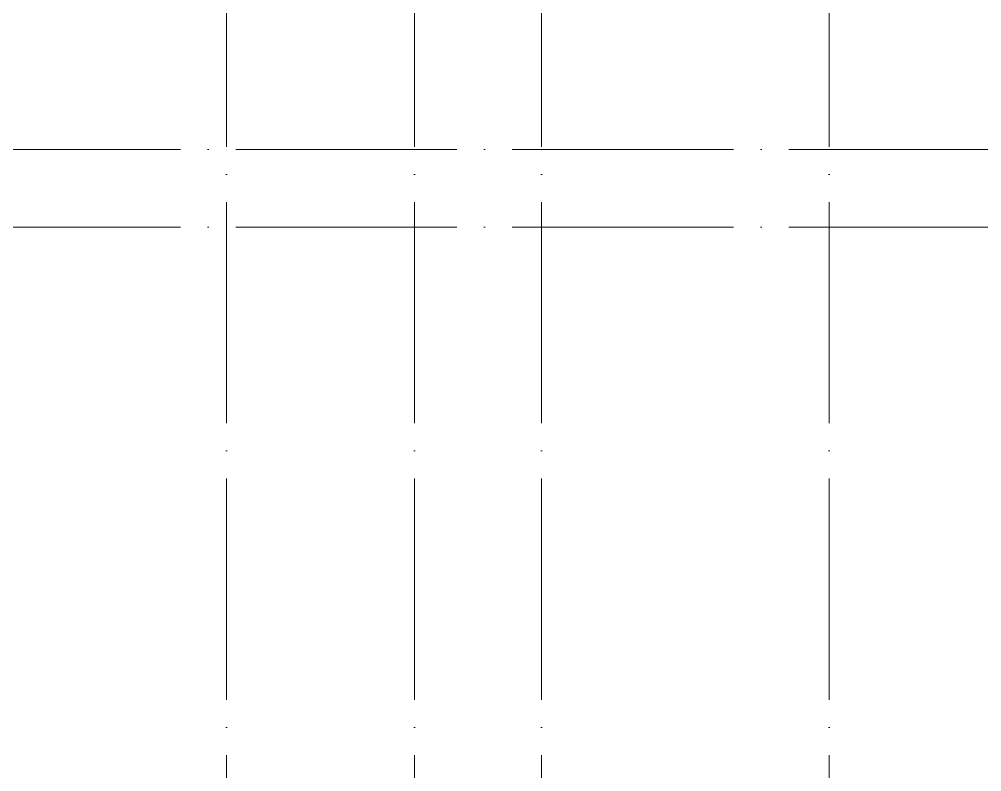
# Model space of a CAD drawing. Header units: millimetres. Extents: x -68946 to 690821, y -552984 to 293768.
# Drawn here: x 106278 to 114983, y -212506 to -205702 of the extents above; entities that cross this region are included whole.
import ezdxf

# ---------------------------------------------------------------- set-up
doc = ezdxf.new("R2010")
doc.units = ezdxf.units.MM
doc.linetypes.add('ADSK_Линия сетки', pattern=[2500, 2000, -250, 0, -250])
doc.layers.add('S-GRID-____-OTLN', color=250, linetype='Continuous', lineweight=9)

msp = doc.modelspace()

# ---------------------------------------------------------------- linework, layer by layer
at = {"layer": 'S-GRID-____-OTLN', "linetype": 'ADSK_Линия сетки'}
for p, q in [((108152.9057, -197353.9241), (108152.9057, -262294.7685)), ((109852.9057, -197353.9241), (109852.9057, -262294.7685)), ((111002.9057, -197353.9241), (111002.9057, -262294.7685)), ((113602.9057, -197353.9241), (113602.9057, -262294.7685)), ((93236.8325, -206880.9286), (181748.3453, -206880.9286)), ((93236.8325, -207580.9286), (184856.9445, -207580.9286))]:
    msp.add_line(p, q, dxfattribs=at)

doc.saveas('drawing.dxf')
